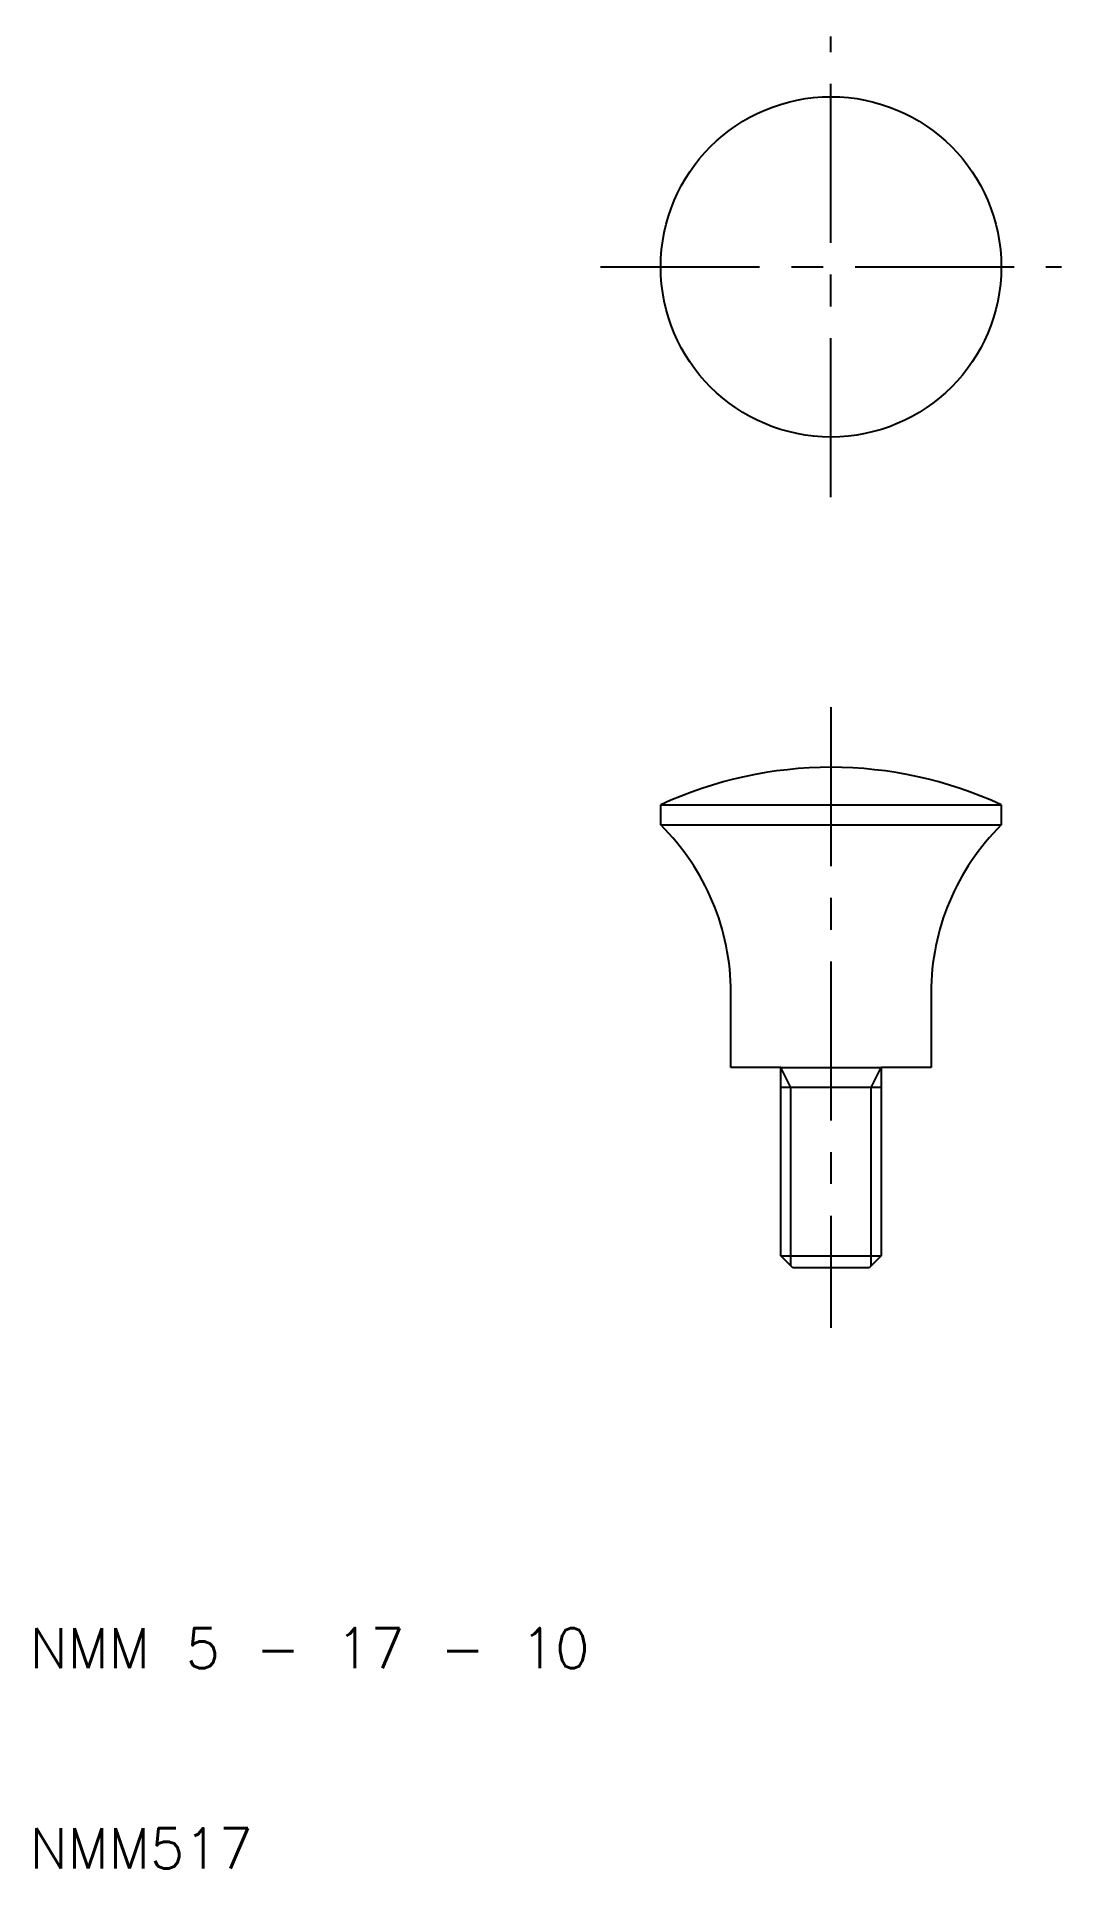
# Model space of a CAD drawing. Extents: x 10.3 to 61.5, y 10 to 101.5.
import ezdxf

# ---------------------------------------------------------------- set-up
doc = ezdxf.new("R2010")
doc.units = 0
doc.header["$LTSCALE"] = 0.25
doc.linetypes.add('CENTER', pattern=[50.8, 31.75, -6.35, 6.35, -6.35])
doc.layers.get('0').update_dxf_attribs({"linetype": 'CONTINUOUS'})
doc.layers.add('CENTER', color=1, linetype='CENTER')
doc.styles.get("Standard").update_dxf_attribs({"font": 'txt.shx', "bigfont": 'extfont.shx'})

msp = doc.modelspace()

# ---------------------------------------------------------------- linework, layer by layer
at = {"color": 7, "linetype": 'CONTINUOUS'}
for p, q in [((41.5, 63.125), (58.5, 63.125)), ((41.5, 62.125), (41.5, 63.125)), ((58.5, 63.125), (58.5, 62.125)), ((41.5, 62.125), (58.5, 62.125)), ((45, 50), (45, 53.75)), ((55, 53.75), (55, 50)), ((47.5, 50), (45, 50)), ((47.5, 40.591), (47.5, 50)), ((47.5, 50), (52.5, 50)), ((52.5, 50), (52.5, 40.591)), ((55, 50), (52.5, 50)), ((52.5, 49), (47.5, 49)), ((47.5, 40.591), (52.5, 40.591)), ((48.091, 40), (47.5, 40.591)), ((52.5, 40.591), (51.909, 40)), ((51.909, 40), (48.091, 40))]:
    msp.add_line(p, q, dxfattribs=at)
at = {"color": 3, "linetype": 'CONTINUOUS'}
for p, q in [((47.99, 49), (47.5, 50)), ((52.009, 49), (52.5, 50)), ((47.99, 40.1), (47.99, 49)), ((52.009, 40.1), (52.009, 49))]:
    msp.add_line(p, q, dxfattribs=at)
at = {"color": 7, "linetype": 'CONTINUOUS'}
msp.add_circle((50, 90), 8.5, dxfattribs=at)
for centre, radius, start, end in [((50, 44.796), 20.204, 65.12088, 114.87912), ((33.23, 53.75), 11.77, 0, 45.36112), ((66.77, 53.75), 11.77, 134.63888, 180)]:
    msp.add_arc(centre, radius, start, end, dxfattribs=at)
at = {"layer": 'CENTER', "color": 1, "linetype": 'CENTER'}
for p, q in [((50, 78.5), (50, 101.5)), ((38.5, 90), (61.5, 90)), ((50, 68), (50, 37))]:
    msp.add_line(p, q, dxfattribs=at)

# ---------------------------------------------------------------- texts
at = {"color": 7, "linetype": 'CONTINUOUS'}
for s, p in [('NMM 5 - 17 - 10', (10, 20)), ('NMM517', (10, 10))]:
    msp.add_text(s, height=2, dxfattribs=at).set_placement(p)

doc.saveas('drawing.dxf')
